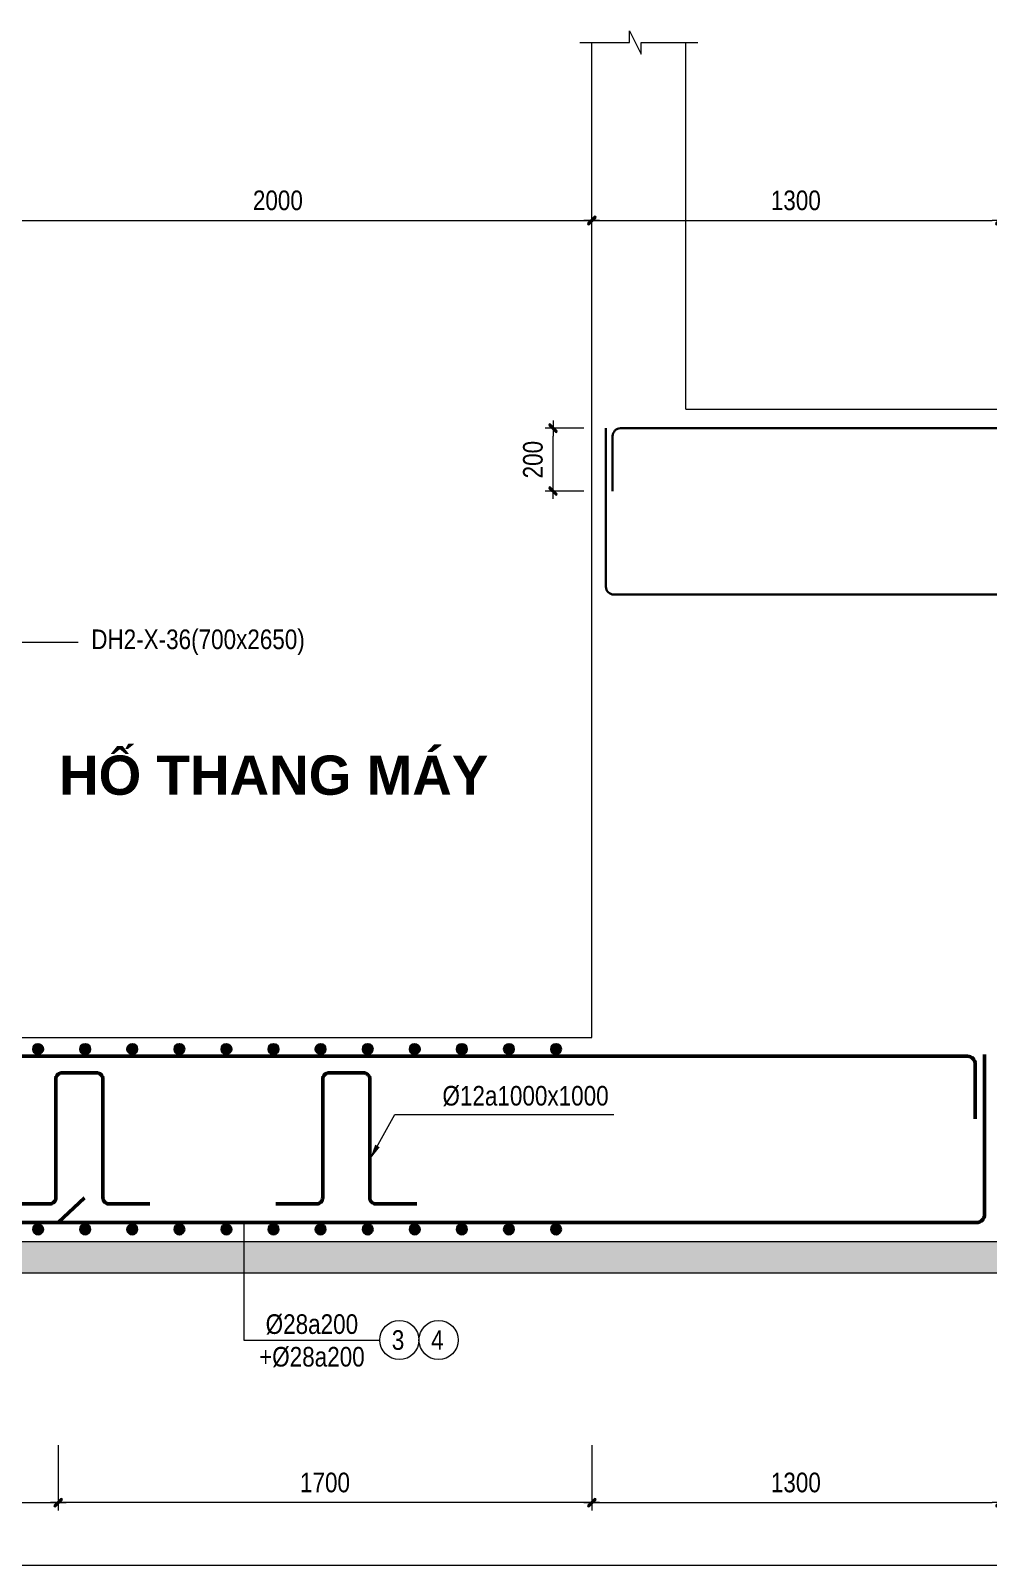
# Model space of a CAD drawing. Header units: millimetres. Extents: x 2356525 to 2927188, y -665534 to -417818.
# Drawn here: x 2587067 to 2590117, y -611762 to -606874 of the extents above; entities that cross this region are included whole.
import ezdxf
from ezdxf.enums import TextEntityAlignment as Align

# ---------------------------------------------------------------- set-up
doc = ezdxf.new("R2010")
doc.units = ezdxf.units.MM
doc.header["$LTSCALE"] = 200
doc.header["$MEASUREMENT"] = 0
doc.layers.get('0').update_dxf_attribs({"lineweight": 9})
doc.layers.get('Defpoints').update_dxf_attribs({"color": 10, "lineweight": 0})
for name, color, linetype, lineweight in [('CTHEP', 50, 'Continuous', 50), ('DBAO', 90, 'Continuous', 13), ('DGIONG', 130, 'Continuous', 13), ('HATCH', 154, 'Continuous', 9), ('KTH', 154, 'Continuous', 9), ('Start Thepsan lop duoi', 6, 'Continuous', 30), ('STICK', 1, 'Continuous', 9), ('TEXT', 7, 'Continuous', 15)]:
    doc.layers.add(name, color=color, linetype=linetype, lineweight=lineweight)
doc.styles.add('Arial - Bold', font='arialbd.ttf')
doc.styles.add('Star-HelCon', font='')
doc.styles.add('TTP-HelCon', font='')
doc.styles.get('Star-HelCon').set_extended_font_data('VNI-Helve-Condense')
doc.styles.get('TTP-HelCon').set_extended_font_data('VNI-Helve-Condense')
doc.dimstyles.new('TTP-100', dxfattribs={"dimscale": 100, "dimtxt": 2.5, "dimasz": 1, "dimexe": 1, "dimexo": 0, "dimgap": 0.09, "dimtad": 0, "dimdec": 4, "dimrnd": 1, "dimdsep": 46, "dimtxsty": 'TTP-HelCon', "dimblk": 'Stick', "dimcen": 0.09, "dimdle": 1.5, "dimclrd": 256, "dimclre": 256, "dimclrt": 7, "dimadec": 0, "dimazin": 0, "dimtfac": 1, "dimtdec": 4, "dimtix": 1, "dimtmove": 0, "dimatfit": 3, "dimfxl": 1, "dimtvp": 1, "dimtolj": 1, "dimtzin": 0, "dimlwd": -1, "dimlwe": -1, "dimarcsym": 1})
doc.dimstyles.new('TTP-25', dxfattribs={"dimscale": 25, "dimtxt": 2.5, "dimasz": 1, "dimexe": 1, "dimexo": 1, "dimgap": 0.09, "dimtad": 0, "dimdec": 4, "dimrnd": 1, "dimzin": 9, "dimdsep": 46, "dimtxsty": 'TTP-HelCon', "dimblk": 'Stick', "dimcen": 0.09, "dimdle": 1.5, "dimclrd": 256, "dimclre": 256, "dimclrt": 7, "dimadec": 0, "dimazin": 0, "dimtfac": 1, "dimtdec": 4, "dimtmove": 0, "dimatfit": 3, "dimldrblk": 'ARCHTICK', "dimfxl": 1, "dimtvp": 1, "dimtolj": 1, "dimtzin": 0, "dimarcsym": 0})

# ---------------------------------------------------------------- blocks, each defined once
blk = doc.blocks.new('Stick')
at = {"layer": 'STICK'}
h = blk.add_hatch(color=256, dxfattribs=at)
edge = h.paths.add_edge_path()
edge.add_line((0.3, 0.5), (-0.5, -0.3))
edge.add_arc((-0.4, -0.4), 0.141, 135, 315)
edge.add_line((-0.3, -0.5), (0.5, 0.3))
edge.add_arc((0.4, 0.4), 0.141, 315, 495)
blk.add_line((1, 0), (-1, 0), dxfattribs=at)
blk.add_lwpolyline([(0.3, 0.5), (-0.5, -0.3, 1), (-0.3, -0.5), (0.5, 0.3, 1), (0.3, 0.5, 1)], format="xyb", dxfattribs=at)
blk = doc.blocks.new('*D568')
at = {"layer": 'Defpoints', "color": 0, "transparency": 16777216}
for p in [(8795.3, 656.9), (8795.3, 564.4), (7495.2, 55.5)]:
    blk.add_point(p, dxfattribs=at)
at = {"layer": 'KTH', "lineweight": -2, "transparency": 16777216}
for p, q in [((7495.2, 80.5), (7495.2, 681.9)), ((7520.2, 656.9), (8770.3, 656.9)), ((8795.3, 589.4), (8795.3, 681.9))]:
    blk.add_line(p, q, dxfattribs=at)
at = {"layer": 'KTH', "lineweight": -2, "transparency": 16777216, "xscale": 25, "yscale": 25, "zscale": 25, "rotation": 180}
blk.add_blockref('Stick', (7495.2, 656.9), dxfattribs=at)
at = {"layer": 'KTH', "lineweight": -2, "transparency": 16777216, "xscale": 25, "yscale": 25, "zscale": 25}
blk.add_blockref('Stick', (8795.3, 656.9), dxfattribs=at)
at = {"layer": 'KTH', "color": 7, "transparency": 16777216, "insert": (8145.2, 720.7), "char_height": 62.5, "attachment_point": 5, "style": 'TTP-HelCon'}
blk.add_mtext('\\A1;1300', dxfattribs=at)
blk = doc.blocks.new('_ArchTick')
at = {"color": 0, "linetype": 'ByBlock', "const_width": 0.15}
blk.add_lwpolyline([(-0.5, -0.5), (0.5, 0.5)], dxfattribs=at)
blk = doc.blocks.new('*D569')
at = {"layer": 'Defpoints', "color": 0, "transparency": 16777216}
for p in [(395.2, -3217.9), (10763.7, -3217.9), (10763.7, -3626)]:
    blk.add_point(p, dxfattribs=at)
at = {"layer": 'KTH', "lineweight": -2, "transparency": 16777216}
for p, q in [((395.2, -3242.9), (395.2, -3651)), ((10763.7, -3242.9), (10763.7, -3651)), ((420.2, -3626), (10738.7, -3626))]:
    blk.add_line(p, q, dxfattribs=at)
at = {"layer": 'KTH', "lineweight": -2, "transparency": 16777216, "xscale": 25, "yscale": 25, "zscale": 25, "rotation": 180}
blk.add_blockref('Stick', (395.2, -3626), dxfattribs=at)
at = {"layer": 'KTH', "lineweight": -2, "transparency": 16777216, "xscale": 25, "yscale": 25, "zscale": 25}
blk.add_blockref('Stick', (10763.7, -3626), dxfattribs=at)
at = {"layer": 'KTH', "color": 7, "transparency": 16777216, "insert": (5579.4, -3562.2), "char_height": 62.5, "attachment_point": 5, "style": 'TTP-HelCon'}
blk.add_mtext('\\A1;10369', dxfattribs=at)
blk = doc.blocks.new('*D579')
at = {"layer": 'Defpoints', "color": 0, "transparency": 16777216}
for p in [(5795.4, -3217.9), (7495.2, -3217.9), (5795.4, -3426.5)]:
    blk.add_point(p, dxfattribs=at)
at = {"layer": 'KTH', "lineweight": -2, "transparency": 16777216}
for p, q in [((5795.4, -3242.9), (5795.4, -3451.5)), ((7495.2, -3242.9), (7495.2, -3451.5)), ((7470.2, -3426.5), (5820.4, -3426.5))]:
    blk.add_line(p, q, dxfattribs=at)
at = {"layer": 'KTH', "lineweight": -2, "transparency": 16777216, "xscale": 25, "yscale": 25, "zscale": 25, "rotation": 180}
blk.add_blockref('Stick', (5795.4, -3426.5), dxfattribs=at)
at = {"layer": 'KTH', "lineweight": -2, "transparency": 16777216, "xscale": 25, "yscale": 25, "zscale": 25}
blk.add_blockref('Stick', (7495.2, -3426.5), dxfattribs=at)
at = {"layer": 'KTH', "color": 7, "transparency": 16777216, "insert": (6645.3, -3362.7), "char_height": 62.5, "attachment_point": 5, "style": 'TTP-HelCon'}
blk.add_mtext('\\A1;1700', dxfattribs=at)
blk = doc.blocks.new('*D580')
at = {"layer": 'Defpoints', "color": 0, "transparency": 16777216}
for p in [(2395.2, -3217.9), (5795.4, -3217.9), (5795.4, -3426.5)]:
    blk.add_point(p, dxfattribs=at)
at = {"layer": 'KTH', "lineweight": -2, "transparency": 16777216}
for p, q in [((2395.2, -3242.9), (2395.2, -3451.5)), ((5795.4, -3242.9), (5795.4, -3451.5)), ((2420.2, -3426.5), (5770.4, -3426.5))]:
    blk.add_line(p, q, dxfattribs=at)
at = {"layer": 'KTH', "lineweight": -2, "transparency": 16777216, "xscale": 25, "yscale": 25, "zscale": 25, "rotation": 180}
blk.add_blockref('Stick', (2395.2, -3426.5), dxfattribs=at)
at = {"layer": 'KTH', "lineweight": -2, "transparency": 16777216, "xscale": 25, "yscale": 25, "zscale": 25}
blk.add_blockref('Stick', (5795.4, -3426.5), dxfattribs=at)
at = {"layer": 'KTH', "color": 7, "transparency": 16777216, "insert": (4095.3, -3362.7), "char_height": 62.5, "attachment_point": 5, "style": 'TTP-HelCon'}
blk.add_mtext('\\A1;3400', dxfattribs=at)
blk = doc.blocks.new('*D585')
at = {"layer": 'Defpoints', "color": 0, "transparency": 16777216}
for p in [(7495.2, 656.9), (5495.2, 487.6), (7495.2, 487.6)]:
    blk.add_point(p, dxfattribs=at)
at = {"layer": 'KTH', "lineweight": -2, "transparency": 16777216}
for p, q in [((5495.2, 512.6), (5495.2, 681.9)), ((5520.2, 656.9), (7470.2, 656.9)), ((7495.2, 512.6), (7495.2, 681.9))]:
    blk.add_line(p, q, dxfattribs=at)
at = {"layer": 'KTH', "lineweight": -2, "transparency": 16777216, "xscale": 25, "yscale": 25, "zscale": 25, "rotation": 180}
blk.add_blockref('Stick', (5495.2, 656.9), dxfattribs=at)
at = {"layer": 'KTH', "lineweight": -2, "transparency": 16777216, "xscale": 25, "yscale": 25, "zscale": 25}
blk.add_blockref('Stick', (7495.2, 656.9), dxfattribs=at)
at = {"layer": 'KTH', "color": 7, "transparency": 16777216, "insert": (6495.2, 720.7), "char_height": 62.5, "attachment_point": 5, "style": 'TTP-HelCon'}
blk.add_mtext('\\A1;2000', dxfattribs=at)
blk = doc.blocks.new('*D587')
at = {"layer": 'Defpoints', "color": 0, "transparency": 16777216}
for p in [(7495.2, -3217.9), (8795.4, -3217.9), (8795.4, -3426.5)]:
    blk.add_point(p, dxfattribs=at)
at = {"layer": 'KTH', "lineweight": -2, "transparency": 16777216}
for p, q in [((7495.2, -3242.9), (7495.2, -3451.5)), ((8795.4, -3242.9), (8795.4, -3451.5)), ((7520.2, -3426.5), (8770.4, -3426.5))]:
    blk.add_line(p, q, dxfattribs=at)
at = {"layer": 'KTH', "lineweight": -2, "transparency": 16777216, "xscale": 25, "yscale": 25, "zscale": 25, "rotation": 180}
blk.add_blockref('Stick', (7495.2, -3426.5), dxfattribs=at)
at = {"layer": 'KTH', "lineweight": -2, "transparency": 16777216, "xscale": 25, "yscale": 25, "zscale": 25}
blk.add_blockref('Stick', (8795.4, -3426.5), dxfattribs=at)
at = {"layer": 'KTH', "color": 7, "transparency": 16777216, "insert": (8145.3, -3362.7), "char_height": 62.5, "attachment_point": 5, "style": 'TTP-HelCon'}
blk.add_mtext('\\A1;1300', dxfattribs=at)
blk = doc.blocks.new('*D591')
at = {"layer": 'Defpoints', "color": 0, "transparency": 16777216}
for p in [(7371.7, -4.6), (7495.2, -4.6), (7495.2, -204.7)]:
    blk.add_point(p, dxfattribs=at)
at = {"layer": 'KTH', "lineweight": -2, "transparency": 16777216}
for p, q in [((7470.2, -4.6), (7346.7, -4.6)), ((7371.7, -179.7), (7371.7, -29.6)), ((7470.2, -204.7), (7346.7, -204.7))]:
    blk.add_line(p, q, dxfattribs=at)
at = {"layer": 'KTH', "lineweight": -2, "transparency": 16777216, "xscale": 25, "yscale": 25, "zscale": 25}
for p, rotation in [((7371.7, -4.6), 90), ((7371.7, -204.7), 270)]:
    blk.add_blockref('Stick', p, dxfattribs=dict(at, rotation=rotation))
at = {"layer": 'KTH', "color": 7, "transparency": 16777216, "insert": (7307.9, -104.7), "char_height": 62.5, "attachment_point": 5, "rotation": 90, "style": 'TTP-HelCon'}
blk.add_mtext('\\A1;200', dxfattribs=at)
blk = doc.blocks.new('SFDDGHFH')
at = {"layer": 'HATCH'}
h = blk.add_hatch(dxfattribs=at)
h.set_pattern_fill('AR-CONC', color=256, scale=25)
h.set_pattern_definition([(50, (-2581359.03, 608135.62), (179.315046, -15.688034), [18.75, -206.25]), (355, (-2581359.03, 608135.62), (-34.687833, 188.048033), [15, -165]), (100.4514445, (-2581344.1, 608134.31), (144.627212, 172.359998), [15.935048, -175.285528]), (46.1842, (-2581359.03, 608185.62), (266.810333, -41.37982), [28.125, -309.375]), (96.635635, (-2581336.8, 608182.17), (233.665486, 243.52965), [23.902586, -262.92844]), (351.184164, (-2581359.03, 608185.62), (233.665486, 243.52965), [22.5, -247.5]), (21, (-2581334.03, 608173.12), (149.226763, -100.654723), [18.75, -206.25]), (326, (-2581334.03, 608173.12), (60.828833, 181.287511), [15, -165]), (71.451445, (-2581321.6, 608164.73), (210.055594, 80.632788), [15.935047, -175.285528]), (37.5, (-2581359.035, 608135.62), (3.0399638, 83.2234635), [0, -163, 0, -167.5, 0, -165.625]), (7.5, (-2581359.035, 608135.62), (65.7673844, 98.602928), [0, -95.5, 0, -159.25, 0, -63.125]), (327.5, (-2581414.785, 608135.62), (133.455609, -5.638718), [0, -62.5, 0, -195, 0, -258.75]), (317.5, (-2581439.78, 608135.62), (145.7965423, 25.0262456), [0, -81.25, 0, -129.5, 0, -183.75])])
h.paths.add_polyline_path([(11765.42712, -594.49106), (11823.2994, -594.48846), (11823.2994, -494.48846), (11665.41193, -494.49024), (11665.42712, -1844.46308), (10965.42712, -1844.46308), (10965.42712, -1944.46308), (11765.42712, -1944.46308)])
h.paths.add_polyline_path([(8895.43286, -694.49665), (10863.69119, -694.4913), (10863.69092, -1944.46438), (10965.42712, -1944.46178), (10966.29535, -594.48962), (10764.55888, -594.49249), (10763.69092, -594.49157), (8795.42712, -594.49693), (8795.42712, -2594.55075), (-4.8463, -2594.55075), (-4.8463, -594.49579), (-832.95338, -594.4958), (-3004.8463, -594.49572), (-3004.8463, -494.49543), (-4605.03285, -494.49544), (-4605.03288, -594.49544), (-3104.8463, -594.49544), (-3104.8463, -694.49571), (-104.85247, -694.49582), (-104.97573, -2694.55075), (8895.54759, -2694.05726)])
at = {"layer": 'Start Thepsan lop duoi'}
h = blk.add_hatch(color=256, dxfattribs=at)
h.dxf.hatch_style = 1
h.paths.add_polyline_path([(5747.24917, -1981.85768, 1), (5715.41437, -1981.85768, 1)])
h = blk.add_hatch(color=256, dxfattribs=at)
h.dxf.hatch_style = 1
h.paths.add_polyline_path([(5897.24917, -1981.85768, 1), (5865.41437, -1981.85768, 1)])
h = blk.add_hatch(color=256, dxfattribs=at)
h.dxf.hatch_style = 1
h.paths.add_polyline_path([(6047.24917, -1981.85768, 1), (6015.41437, -1981.85768, 1)])
h = blk.add_hatch(color=256, dxfattribs=at)
h.dxf.hatch_style = 1
h.paths.add_polyline_path([(6197.24917, -1981.85768, 1), (6165.41437, -1981.85768, 1)])
h = blk.add_hatch(color=256, dxfattribs=at)
h.dxf.hatch_style = 1
h.paths.add_polyline_path([(6347.24917, -1981.85768, 1), (6315.41437, -1981.85768, 1)])
h = blk.add_hatch(color=256, dxfattribs=at)
h.dxf.hatch_style = 1
h.paths.add_polyline_path([(6497.24917, -1981.85768, 1), (6465.41437, -1981.85768, 1)])
h = blk.add_hatch(color=256, dxfattribs=at)
h.dxf.hatch_style = 1
h.paths.add_polyline_path([(6647.24917, -1981.85768, 1), (6615.41437, -1981.85768, 1)])
h = blk.add_hatch(color=256, dxfattribs=at)
h.dxf.hatch_style = 1
h.paths.add_polyline_path([(6797.24917, -1981.85768, 1), (6765.41437, -1981.85768, 1)])
h = blk.add_hatch(color=256, dxfattribs=at)
h.dxf.hatch_style = 1
h.paths.add_polyline_path([(6947.24917, -1981.85768, 1), (6915.41437, -1981.85768, 1)])
h = blk.add_hatch(color=256, dxfattribs=at)
h.dxf.hatch_style = 1
h.paths.add_polyline_path([(7097.24917, -1981.85768, 1), (7065.41437, -1981.85768, 1)])
h = blk.add_hatch(color=256, dxfattribs=at)
h.dxf.hatch_style = 1
h.paths.add_polyline_path([(7247.24917, -1981.85768, 1), (7215.41437, -1981.85768, 1)])
h = blk.add_hatch(color=256, dxfattribs=at)
h.dxf.hatch_style = 1
h.paths.add_polyline_path([(7397.24917, -1981.85768, 1), (7365.41437, -1981.85768, 1)])
h = blk.add_hatch(color=256, dxfattribs=at)
h.dxf.hatch_style = 1
h.paths.add_polyline_path([(5747.24917, -2556.27102, 1), (5715.41437, -2556.27102, 1)])
h = blk.add_hatch(color=256, dxfattribs=at)
h.dxf.hatch_style = 1
h.paths.add_polyline_path([(5897.24917, -2556.27102, 1), (5865.41437, -2556.27102, 1)])
h = blk.add_hatch(color=256, dxfattribs=at)
h.dxf.hatch_style = 1
h.paths.add_polyline_path([(6047.24917, -2556.27102, 1), (6015.41437, -2556.27102, 1)])
h = blk.add_hatch(color=256, dxfattribs=at)
h.dxf.hatch_style = 1
h.paths.add_polyline_path([(6197.24917, -2556.27102, 1), (6165.41437, -2556.27102, 1)])
h = blk.add_hatch(color=256, dxfattribs=at)
h.dxf.hatch_style = 1
h.paths.add_polyline_path([(6347.24917, -2556.27102, 1), (6315.41437, -2556.27102, 1)])
h = blk.add_hatch(color=256, dxfattribs=at)
h.dxf.hatch_style = 1
h.paths.add_polyline_path([(6497.24917, -2556.27102, 1), (6465.41437, -2556.27102, 1)])
h = blk.add_hatch(color=256, dxfattribs=at)
h.dxf.hatch_style = 1
h.paths.add_polyline_path([(6647.24917, -2556.27102, 1), (6615.41437, -2556.27102, 1)])
h = blk.add_hatch(color=256, dxfattribs=at)
h.dxf.hatch_style = 1
h.paths.add_polyline_path([(6797.24917, -2556.27102, 1), (6765.41437, -2556.27102, 1)])
h = blk.add_hatch(color=256, dxfattribs=at)
h.dxf.hatch_style = 1
h.paths.add_polyline_path([(6947.24917, -2556.27102, 1), (6915.41437, -2556.27102, 1)])
h = blk.add_hatch(color=256, dxfattribs=at)
h.dxf.hatch_style = 1
h.paths.add_polyline_path([(7097.24917, -2556.27102, 1), (7065.41437, -2556.27102, 1)])
h = blk.add_hatch(color=256, dxfattribs=at)
h.dxf.hatch_style = 1
h.paths.add_polyline_path([(7247.24917, -2556.27102, 1), (7215.41437, -2556.27102, 1)])
h = blk.add_hatch(color=256, dxfattribs=at)
h.dxf.hatch_style = 1
h.paths.add_polyline_path([(7397.24917, -2556.27102, 1), (7365.41437, -2556.27102, 1)])
at = {"layer": 'CTHEP'}
blk.add_line((5795.40971, -2534.55132), (5878.77818, -2456.0036), dxfattribs=at)
at = {"layer": 'CTHEP', "ltscale": 1000}
for points in [[(44.13577, -1987.35583), (44.13577, -2509.55137, 0.4142135651), (69.13577, -2534.55137), (8721.48211, -2534.5513, 0.4142135597), (8746.48211, -2509.5513), (8746.48211, -1998.98182)], [(95.14445, -2204.54889), (95.14445, -2029.54889, -0.4142135651), (120.14445, -2004.54889), (8691.88145, -2004.54897, -0.4142135597), (8716.88145, -2029.54897), (8716.88145, -2204.54897)]]:
    blk.add_lwpolyline(points, format="xyb", dxfattribs=at)
at = {"layer": 'CTHEP'}
for points in [[(5638.00836, -2475.25831), (5767.83904, -2475.25831, 0.4142135624), (5787.83904, -2455.25831), (5787.83904, -2077.67796, -0.4142135624), (5807.83904, -2057.67796), (5917.83904, -2057.67796, -0.4142135624), (5937.83904, -2077.67796), (5937.83904, -2455.25831, 0.4142135624), (5957.83904, -2475.25831), (6087.66091, -2475.25831)], [(6488.29523, -2475.25831), (6618.1259, -2475.25831, 0.4142135624), (6638.1259, -2455.25831), (6638.1259, -2077.67796, -0.4142135624), (6658.1259, -2057.67796), (6768.1259, -2057.67796, -0.4142135624), (6788.1259, -2077.67796), (6788.1259, -2455.25831, 0.4142135624), (6808.1259, -2475.25831), (6937.94778, -2475.25831)]]:
    blk.add_lwpolyline(points, format="xyb", dxfattribs=at)
at = {"layer": 'CTHEP', "const_width": 12.5}
for points in [[(5873.51833, -2557.14809, 1), (5886.01833, -2557.14809, 1)], [(6473.51833, -2557.14809, 1), (6486.01833, -2557.14809, 1)], [(7073.51833, -2557.14809, 1), (7086.01833, -2557.14809, 1)]]:
    blk.add_lwpolyline(points, format="xyb", close=True, dxfattribs=at)
at = {"layer": 'DBAO'}
for p, q in [((7495.15261, 55.53159), (7495.15261, 1223.94472)), ((7795.15261, 55.53143), (7795.15261, 1223.94455)), ((-4.8463, -2594.55075), (8795.42712, -2594.55075)), ((-104.97573, -2694.55075), (8895.54759, -2694.05726)), ((7595.29896, -2694.55075), (8895.54762, -2694.55075))]:
    blk.add_line(p, q, dxfattribs=at)
for points in [[(5495.15261, -1944.54889), (7495.15261, -1944.54889), (7495.15261, -144.54889), (7495.15261, -144.54889), (7495.15261, 55.53143)], [(7795.15261, 55.53126), (11823.29939, 55.53808)]]:
    blk.add_lwpolyline(points, dxfattribs=at)
at = {"layer": 'DGIONG'}
blk.add_lwpolyline([(6387.20617, -2534.55136), (6387.20617, -2908.53129), (6543.99442, -2908.53129), (6819.77208, -2908.53129)], dxfattribs=at)
for centre in [(6882.27208, -2908.53129), (7007.27208, -2908.53129)]:
    blk.add_circle(centre, 62.5, dxfattribs=at)
at = {"layer": 'KTH'}
blk.add_lwpolyline([(7457.65261, 1223.94449), (7615.15261, 1223.94452), (7615.1526, 1261.44452), (7652.65261, 1186.44453), (7652.65261, 1223.94453), (7832.65261, 1223.94456)], dxfattribs=at)
at = {"layer": 'Start Thepsan lop duoi'}
for points in [[(11823.2994, -434.48182), (11733.03882, -434.48198), (10937.7842, -534.48403), (7565.47994, -534.48976, -0.4142135622), (7540.47994, -509.48976), (7540.47994, -4.59905)], [(11823.29939, -4.59108), (7586.74189, -4.59905, 0.4142135621), (7561.74189, -29.59905), (7561.74189, -204.71205)]]:
    blk.add_lwpolyline(points, format="xyb", dxfattribs=at)
for centre in [(5731.33177, -1981.85768), (5881.33177, -1981.85768), (6031.33177, -1981.85768), (6181.33177, -1981.85768), (6331.33177, -1981.85768), (6481.33177, -1981.85768), (6631.33177, -1981.85768), (6781.33177, -1981.85768), (6931.33177, -1981.85768), (7081.33177, -1981.85768), (7231.33177, -1981.85768), (7381.33177, -1981.85768), (5731.33177, -2556.27102), (5881.33177, -2556.27102), (6031.33177, -2556.27102), (6181.33177, -2556.27102), (6331.33177, -2556.27102), (6481.33177, -2556.27102), (6631.33177, -2556.27102), (6781.33177, -2556.27102), (6931.33177, -2556.27102), (7081.33177, -2556.27102), (7231.33177, -2556.27102), (7381.33177, -2556.27102)]:
    blk.add_circle(centre, 15.9174, dxfattribs=at)
at = {"layer": 'TEXT'}
for s, height, style, p in [('DH2-X-36(700x2650)', 62.5, 'TTP-HelCon', (6240.83549, -708.16176)), ('HỐ THANG MÁY', 125, 'Arial - Bold', (6481.98262, -1172.06878))]:
    blk.add_text(s, height=height, dxfattribs=dict(at, style=style)).set_placement(p, align=Align.CENTER)
at = {"layer": 'TEXT', "style": 'Star-HelCon'}
for s, p in [('Þ12a1000x1000', (7284.2073, -2130.5035)), ('3', (6878.10542, -2908.53129)), ('4', (7003.10542, -2908.53129))]:
    blk.add_text(s, height=62.5, dxfattribs=at).set_placement(p, align=Align.MIDDLE)
at = {"layer": 'TEXT', "style": 'TTP-HelCon'}
for s, p in [('Þ28a200', (6603.56721, -2889.12104)), ('+Þ28a200', (6603.56721, -2993.08257))]:
    blk.add_text(s, height=62.5, rotation=0.00000019, dxfattribs=at).set_placement(p, align=Align.CENTER)
at = {"layer": 'KTH'}
for base, p1, p2, picture, middle in [((7495.15261, 656.89572), (5495.15261, 487.63092), (7495.15261, 487.63092), '*D585', (6495.15261, 720.72905)), ((8795.33289, 656.89572), (7495.15261, 55.53143), (8795.33289, 564.40508), '*D568', (8145.24275, 720.72905)), ((10763.71639, -3626.02153), (395.15261, -3217.93821), (10763.71639, -3217.93821), '*D569', (5579.4345, -3562.1882)), ((5795.40971, -3426.52153), (2395.1537, -3217.93821), (5795.40971, -3217.93821), '*D580', (4095.2817, -3362.6882)), ((5795.40971, -3426.52153), (7495.15261, -3217.93821), (5795.40971, -3217.93821), '*D579', (6645.28116, -3362.6882)), ((8795.42712, -3426.52153), (7495.15261, -3217.93821), (8795.42712, -3217.93821), '*D587', (8145.28986, -3362.6882))]:
    dim = blk.add_linear_dim(base=base, p1=p1, p2=p2, dimstyle='TTP-25', dxfattribs=at)
    dim.commit()
    dim.dimension.update_dxf_attribs({"geometry": picture, "text_midpoint": middle})
dim = blk.add_linear_dim(base=(7371.74936, -4.59905), p1=(7495.15261, -204.71205), p2=(7495.15261, -4.59905), angle=90, dimstyle='TTP-25', dxfattribs=at)
dim.commit()
dim.dimension.update_dxf_attribs({"geometry": '*D591', "text_midpoint": (7307.91603, -104.65555)})
at = {"layer": 'DGIONG', "color": 6}
blk.add_leader([(5495.15261, -685.58731), (5859.29277, -685.58731)], dimstyle='TTP-25', override={"dimasz": 2}, dxfattribs=at)
at = {"layer": 'DGIONG'}
blk.add_leader([(6788.1259, -2334.07403), (6867.93495, -2190.78512), (7565.20393, -2190.78512)], dimstyle='TTP-100', override={"dimasz": 0.5, "dimgap": 0.09, "dimtad": 0}, dxfattribs=at)

msp = doc.modelspace()

# ---------------------------------------------------------------- block references
at = {"layer": 'DBAO'}
msp.add_blockref('SFDDGHFH', (2581359, -608135.6), dxfattribs=at)

doc.saveas('drawing.dxf')
